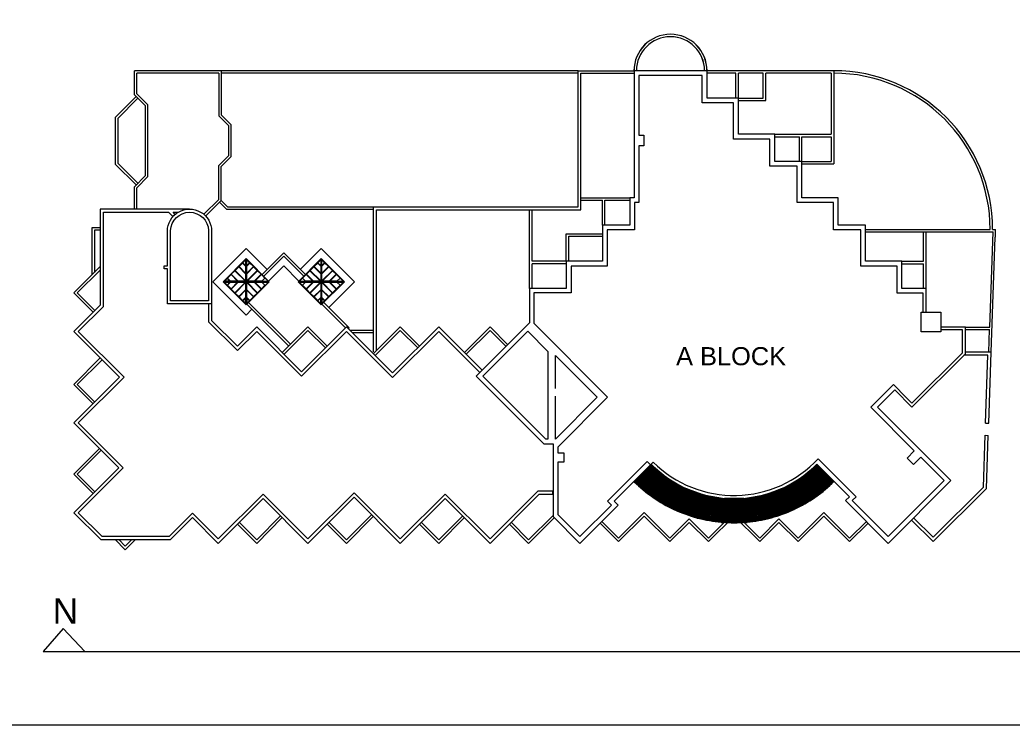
# Model space of a CAD drawing. Header units: centimetres. Extents: x 118932 to 154602, y -32682 to -23521.
# Drawn here: x 131050 to 131849, y -24667 to -24099 of the extents above; entities that cross this region are included whole.
import ezdxf

# ---------------------------------------------------------------- set-up
doc = ezdxf.new("R2010")
doc.units = ezdxf.units.CM
doc.header["$LTSCALE"] = 50
doc.header["$MEASUREMENT"] = 0
for name, color, linetype, lineweight, true_color in [('GEN_00_BL_Pafta', 7, 'Continuous', 0, 0x0e0e10), ('GEN_00_BL_Yazı', 7, 'Continuous', 0, 0x4f5250), ('GEN_06_GR_İnce', 7, 'Continuous', 13, 0xb0b0a9), ('GEN_06_GR_Çok ince', 7, 'Continuous', 0, 0xc5c7c4)]:
    doc.layers.add(name, color=color, linetype=linetype, lineweight=lineweight, true_color=true_color)
doc.styles.add('ARIAL', font='arial.ttf')
doc.styles.add('style3', font='arial.ttf', dxfattribs={"height": 12})

# ---------------------------------------------------------------- blocks, each defined once
blk = doc.blocks.new('A BLOK 3.KAT')
at = {"layer": 'GEN_06_GR_Çok ince'}
for p, q in [((89413.7, 10187.7), (89413.7, 10364.6)), ((90050.1, 10364.6), (89413.7, 10364.6)), ((92672.6, 10364.6), (90050.1, 10364.6)), ((90050.1, 10364.6), (90050.1, 10040.2)), ((92672.6, 10364.6), (93081.4, 10364.6)), ((92672.6, 9364.7), (92672.6, 10364.6)), ((94548.4, 10364.6), (93617.5, 10364.6)), ((94548.4, 10364.6), (94548.4, 9679.6)), ((89431.7, 10195.2), (89431.7, 10346.6)), ((90032.1, 10346.6), (89431.7, 10346.6)), ((90032.1, 10346.6), (90032.1, 10032.7)), ((92672.6, 10346.6), (90050.1, 10346.6)), ((92690.6, 10346.6), (93081.4, 10346.6)), ((92690.6, 9341.7), (92690.6, 10346.6)), ((93830.3, 10346.6), (93617.5, 10346.6)), ((93830.3, 10164.2), (93830.3, 10346.6)), ((94030.7, 10346.6), (93848.3, 10346.6)), ((93848.3, 10164.2), (93848.3, 10346.6)), ((94030.7, 10164.2), (94030.7, 10346.6)), ((94530.4, 10346.6), (94048.7, 10346.6)), ((94048.7, 10146.2), (94048.7, 10346.6)), ((94530.4, 10346.6), (94530.4, 9897.9)), ((89272.9, 10022.2), (89426.1, 10175.4)), ((89290.9, 10014.7), (89438.8, 10162.6)), ((89494.8, 10106.5), (89413.7, 10187.6)), ((89512.8, 10114), (89431.7, 10195.1)), ((93848.3, 10164.2), (94030.7, 10164.2)), ((93848.3, 10146.2), (94048.7, 10146.2)), ((89494.8, 9593.8), (89494.8, 10106.6)), ((89512.8, 9586.3), (89512.8, 10114)), ((89272.9, 10022.2), (89272.9, 9678.2)), ((89290.9, 10014.7), (89290.9, 9685.6)), ((90103.4, 9961.4), (90032.1, 10032.7)), ((90121.4, 9968.9), (90050.1, 10040.2)), ((90103.4, 9961.4), (90103.4, 9738.9)), ((90121.4, 9968.9), (90121.4, 9731.4)), ((94114.7, 9897.9), (94530.4, 9897.9)), ((94114.7, 9879.9), (94297, 9879.9)), ((94297, 9697.6), (94297, 9879.9)), ((94315, 9697.6), (94315, 9879.9)), ((94315, 9879.9), (94530.4, 9879.9)), ((94530.4, 9879.9), (94530.4, 9697.6)), ((90103.4, 9738.9), (90032.1, 9667.6)), ((90121.4, 9731.4), (90050.1, 9660.2)), ((94315, 9697.6), (94530.4, 9697.6)), ((89272.9, 9678.2), (89426.1, 9525)), ((89290.9, 9685.6), (89438.8, 9537.7)), ((90032.1, 9418.4), (90032.1, 9667.6)), ((90050.1, 9410.9), (90050.1, 9660.2)), ((94315, 9679.6), (94548.4, 9679.6)), ((89494.8, 9593.8), (89413.7, 9512.6)), ((89512.8, 9586.3), (89431.7, 9505.2)), ((89413.7, 9348.3), (89413.7, 9512.6)), ((89431.7, 9348.3), (89431.7, 9505.2)), ((89923.2, 9309.5), (90032.1, 9418.4)), ((89936.2, 9297), (90050.1, 9410.9)), ((90096.3, 9364.7), (90050.1, 9410.9)), ((92690.6, 9431.1), (93050.8, 9431.1)), ((92690.6, 9413.1), (92850.4, 9413.1)), ((92850.4, 9230.7), (92850.4, 9413.1)), ((92850.4, 9413.1), (92850.4, 9413.1)), ((92868.4, 9230.7), (92868.4, 9413.1)), ((92868.4, 9413.1), (93050.8, 9413.1)), ((90088.8, 9346.7), (90037.4, 9398.2)), ((90088.8, 9346.7), (91168.5, 9346.7)), ((90096.3, 9364.7), (91168.5, 9364.7)), ((91168.5, 8298.3), (91168.5, 9364.7)), ((91168.5, 9364.7), (92672.6, 9364.7)), ((91191.5, 8309.3), (91191.5, 9341.7)), ((91191.5, 9341.7), (92690.6, 9341.7)), ((92315.1, 8764), (92315.1, 9341.7)), ((92333.1, 8964.4), (92333.1, 9341.7)), ((94781.7, 9197.9), (95697.1, 9197.9)), ((95715.1, 9197.9), (95737.2, 9197.9)), ((95735.3, 9142.6), (95737.2, 9197.9)), ((92584.1, 9166.9), (92850.4, 9166.9)), ((92584.1, 8964.4), (92584.1, 9166.9)), ((92602.1, 8964.4), (92602.1, 9148.9)), ((92602.1, 9148.9), (92850.4, 9148.9)), ((94781.7, 9179.9), (95718, 9179.9)), ((95208.2, 8964.4), (95208.2, 9179.9)), ((95226.2, 8764.2), (95226.2, 9179.9)), ((95693.9, 8480.6), (95718, 9179.9)), ((95704.1, 8296.9), (95733.3, 9142.7)), ((90350.4, 8867.2), (90509.7, 9026.4)), ((90363.2, 8854.5), (90509.7, 9001)), ((90668.9, 8867.2), (90509.7, 9026.4)), ((90656.1, 8854.5), (90509.7, 9001)), ((92584.1, 8964.4), (92333.1, 8964.4)), ((95048.1, 8964.4), (95208.2, 8964.4)), ((90233.8, 8814.2), (90148.9, 8899)), ((90177.2, 8927.3), (90233.8, 8870.8)), ((90205.5, 8955.6), (90233.8, 8927.3)), ((90262.1, 8955.6), (90233.8, 8927.3)), ((90290.3, 8927.3), (90233.8, 8870.8)), ((90233.8, 8814.2), (90318.6, 8899)), ((90398.5, 8819.1), (90509.7, 8930.3)), ((90620.8, 8819.1), (90509.7, 8930.3)), ((90785.5, 8814.2), (90700.7, 8899)), ((90729, 8927.3), (90785.5, 8870.8)), ((90842.1, 8927.3), (90785.5, 8870.8)), ((90785.5, 8814.2), (90870.4, 8899)), ((92333.1, 8764), (92333.1, 8946.4)), ((92584.1, 8946.4), (92333.1, 8946.4)), ((95048.1, 8946.4), (95208.2, 8946.4)), ((95208.2, 8764.2), (95208.2, 8946.4)), ((90092.3, 8842.5), (90120.6, 8814.2)), ((90120.6, 8870.8), (90177.2, 8814.2)), ((90346.9, 8870.8), (90290.3, 8814.2)), ((90672.4, 8870.8), (90729, 8814.2)), ((90898.7, 8870.8), (90842.1, 8814.2)), ((90092.3, 8785.9), (90120.6, 8814.2)), ((90120.6, 8757.6), (90177.2, 8814.2)), ((90233.8, 8814.2), (90148.9, 8729.3)), ((90177.2, 8701), (90233.8, 8757.6)), ((90233.8, 8814.2), (90318.6, 8729.3)), ((90290.3, 8701), (90233.8, 8757.6)), ((90346.9, 8757.6), (90290.3, 8814.2)), ((90672.4, 8757.6), (90729, 8814.2)), ((90785.5, 8814.2), (90700.7, 8729.3)), ((90729, 8701), (90785.5, 8757.6)), ((90785.5, 8814.2), (90870.4, 8729.3)), ((90842.1, 8701), (90785.5, 8757.6)), ((90898.7, 8757.6), (90842.1, 8814.2)), ((90238.7, 8649.4), (90546.7, 8341.5)), ((90251.4, 8662.2), (90559.4, 8354.2)), ((90964.2, 8475.7), (90790.5, 8649.4)), ((90989.7, 8475.7), (90803.2, 8662.2)), ((90983.4, 8469.4), (90989.7, 8475.7)), ((90994, 8459.4), (91168.5, 8459.4)), ((95514.7, 8480.6), (95693.9, 8480.6)), ((95514.7, 8462.6), (95693.3, 8462.6)), ((95687.6, 8297.5), (95693.3, 8462.6)), ((91011.4, 8441.4), (91168.5, 8441.4))]:
    blk.add_line(p, q, dxfattribs=at)
for points in [[(90276.2, 8612), (90233.8, 8569.5), (89989.1, 8814.2), (90233.8, 9058.8), (90387.9, 8904.7)], [(90631.4, 8904.7), (90785.5, 9058.8), (91030.2, 8814.2), (90840.7, 8624.7)], [(90064.1, 8814.2), (90233.8, 8983.9), (90403.5, 8814.2), (90233.8, 8644.5), (90064.1, 8814.2)], [(90615.8, 8814.2), (90785.5, 8983.9), (90955.2, 8814.2), (90785.5, 8644.5), (90615.8, 8814.2)]]:
    blk.add_lwpolyline(points, dxfattribs=at)
for points in [[(90233.8, 8983.9), (90233.8, 8814.2), (90064.1, 8814.2)], [(90231.3, 8977.9), (90231.3, 8816.7), (90070.1, 8816.7)], [(90229.8, 8974.2), (90229.8, 8933.4), (90209.4, 8953.8)], [(90403.5, 8814.2), (90233.8, 8814.2), (90233.8, 8983.9)], [(90397.4, 8816.7), (90236.3, 8816.7), (90236.3, 8977.9)], [(90258.2, 8953.8), (90237.8, 8933.4), (90237.8, 8974.2)], [(90785.5, 8983.9), (90785.5, 8814.2), (90615.8, 8814.2)], [(90783, 8977.9), (90783, 8816.7), (90621.9, 8816.7)], [(90781.5, 8974.2), (90781.5, 8933.4), (90761.1, 8953.8)], [(90955.2, 8814.2), (90785.5, 8814.2), (90785.5, 8983.9)], [(90949.2, 8816.7), (90788, 8816.7), (90788, 8977.9)], [(90809.9, 8953.8), (90789.5, 8933.4), (90789.5, 8974.2)], [(90150.7, 8895.2), (90227.6, 8818.2), (90175.3, 8818.2), (90124.5, 8869)], [(90179, 8923.4), (90229.8, 8872.6), (90229.8, 8820.3), (90152.8, 8897.3)], [(90207.3, 8951.7), (90229.8, 8929.2), (90229.8, 8876.9), (90181.1, 8925.6)], [(90286.4, 8925.6), (90237.8, 8876.9), (90237.8, 8929.2), (90260.3, 8951.7)], [(90314.7, 8897.3), (90237.8, 8820.3), (90237.8, 8872.6), (90288.6, 8923.4)], [(90343, 8869), (90292.2, 8818.2), (90239.9, 8818.2), (90316.9, 8895.2)], [(90702.4, 8895.2), (90779.4, 8818.2), (90727.1, 8818.2), (90676.3, 8869)], [(90730.7, 8923.4), (90781.5, 8872.6), (90781.5, 8820.3), (90704.6, 8897.3)], [(90759, 8951.7), (90781.5, 8929.2), (90781.5, 8876.9), (90732.9, 8925.6)], [(90838.2, 8925.6), (90789.5, 8876.9), (90789.5, 8929.2), (90812.1, 8951.7)], [(90866.5, 8897.3), (90789.5, 8820.3), (90789.5, 8872.6), (90840.3, 8923.4)], [(90894.8, 8869), (90844, 8818.2), (90791.7, 8818.2), (90868.6, 8895.2)], [(90094.1, 8838.6), (90114.5, 8818.2), (90073.7, 8818.2)], [(90122.4, 8866.9), (90171.1, 8818.2), (90118.8, 8818.2), (90096.2, 8840.7)], [(90371.3, 8840.7), (90348.8, 8818.2), (90296.5, 8818.2), (90345.1, 8866.9)], [(90674.2, 8866.9), (90722.8, 8818.2), (90670.5, 8818.2), (90648, 8840.7)], [(90923.1, 8840.7), (90900.5, 8818.2), (90848.2, 8818.2), (90896.9, 8866.9)], [(90064.1, 8814.2), (90233.8, 8814.2), (90233.8, 8644.5)], [(90070.1, 8811.7), (90231.3, 8811.7), (90231.3, 8650.5)], [(90073.7, 8810.2), (90114.5, 8810.2), (90094.1, 8789.8)], [(90096.2, 8787.7), (90118.8, 8810.2), (90171.1, 8810.2), (90122.4, 8761.5)], [(90124.5, 8759.4), (90175.3, 8810.2), (90227.6, 8810.2), (90150.7, 8733.2)], [(90152.8, 8731.1), (90229.8, 8808.1), (90229.8, 8755.7), (90179, 8704.9)], [(90181.1, 8702.8), (90229.8, 8751.5), (90229.8, 8699.2), (90207.3, 8676.7)], [(90233.8, 8644.5), (90233.8, 8814.2), (90403.5, 8814.2)], [(90236.3, 8650.5), (90236.3, 8811.7), (90397.4, 8811.7)], [(90288.6, 8704.9), (90237.8, 8755.7), (90237.8, 8808.1), (90314.7, 8731.1)], [(90260.3, 8676.7), (90237.8, 8699.2), (90237.8, 8751.5), (90286.4, 8702.8)], [(90316.9, 8733.2), (90239.9, 8810.2), (90292.2, 8810.2), (90343, 8759.4)], [(90345.1, 8761.5), (90296.5, 8810.2), (90348.8, 8810.2), (90371.3, 8787.7)], [(90615.8, 8814.2), (90785.5, 8814.2), (90785.5, 8644.5)], [(90621.9, 8811.7), (90783, 8811.7), (90783, 8650.5)], [(90648, 8787.7), (90670.5, 8810.2), (90722.8, 8810.2), (90674.2, 8761.5)], [(90676.3, 8759.4), (90727.1, 8810.2), (90779.4, 8810.2), (90702.4, 8733.2)], [(90704.6, 8731.1), (90781.5, 8808.1), (90781.5, 8755.7), (90730.7, 8704.9)], [(90732.9, 8702.8), (90781.5, 8751.5), (90781.5, 8699.2), (90759, 8676.7)], [(90785.5, 8644.5), (90785.5, 8814.2), (90955.2, 8814.2)], [(90788, 8650.5), (90788, 8811.7), (90949.2, 8811.7)], [(90840.3, 8704.9), (90789.5, 8755.7), (90789.5, 8808.1), (90866.5, 8731.1)], [(90812.1, 8676.7), (90789.5, 8699.2), (90789.5, 8751.5), (90838.2, 8702.8)], [(90868.6, 8733.2), (90791.7, 8810.2), (90844, 8810.2), (90894.8, 8759.4)], [(90896.9, 8761.5), (90848.2, 8810.2), (90900.5, 8810.2), (90923.1, 8787.7)], [(90229.8, 8654.1), (90229.8, 8694.9), (90209.4, 8674.5)], [(90258.2, 8674.5), (90237.8, 8694.9), (90237.8, 8654.1)], [(90781.5, 8654.1), (90781.5, 8694.9), (90761.1, 8674.5)], [(90809.9, 8674.5), (90789.5, 8694.9), (90789.5, 8654.1)]]:
    blk.add_lwpolyline(points, close=True, dxfattribs=at)
for centre, radius, start, end in [((93349.4, 10364.6), 268, 0, 180), ((93349.4, 10364.6), 268, 0, 180), ((93349.4, 10364.6), 250, 0, 180), ((93349.4, 10364.6), 250, 0, 180), ((94548.4, 9197.9), 1166.7, 360, 90), ((94548.4, 9197.9), 1148.7, 360, 90)]:
    blk.add_arc(centre, radius, start, end, dxfattribs=at)
blk = doc.blocks.new('ALTLIK')
at = {"layer": 'GEN_00_BL_Pafta'}
blk.add_lwpolyline([(-211197.4, 38756.8), (-209141.9, 38756.8), (-209141.9, 37388.6), (-211197.4, 37388.6)], close=True, dxfattribs=at)
at = {"layer": 'GEN_06_GR_İnce'}
for p, q in [((-210966.4, 37920.5), (-210972.7, 37920.5)), ((-210972.7, 37920.5), (-210972.7, 37875.2)), ((-210966.4, 37877.7), (-210991.1, 37853.1)), ((-210991.1, 37853.1), (-210972.2, 37834.2)), ((-210769, 37787.2), (-210743.4, 37812.8)), ((-210743.4, 37812.8), (-210724.5, 37794)), ((-210673, 37787.9), (-210644.3, 37816.6)), ((-210671.3, 37785.9), (-210644.3, 37812.8)), ((-210644.3, 37816.6), (-210623.6, 37795.9)), ((-210644.3, 37812.8), (-210625.5, 37794)), ((-210575.4, 37789), (-210547.8, 37816.6)), ((-210573.5, 37787.2), (-210547.8, 37812.8)), ((-210547.8, 37816.6), (-210528.8, 37797.5)), ((-210547.8, 37812.8), (-210530.6, 37795.7)), ((-210009.7, 37789.6), (-210037.3, 37789.6)), ((-210012.3, 37713.2), (-210009.7, 37789.6)), ((-210964.5, 37781.4), (-210991.1, 37754.8)), ((-210013.1, 37786.2), (-210038.9, 37786.2)), ((-210015.7, 37713.3), (-210013.1, 37786.2)), ((-210991.1, 37754.8), (-210972.2, 37735.9)), ((-210015.7, 37713.3), (-210012.3, 37713.2)), ((-210018, 37644.5), (-210016.1, 37700.1)), ((-210016.1, 37700.1), (-210012.8, 37700)), ((-210014.7, 37643.1), (-210012.8, 37700)), ((-210965.4, 37684), (-210991.1, 37658.3)), ((-210364.4, 37646.8), (-210381.8, 37661.3)), ((-210364.4, 37646.9), (-210381.7, 37661.4)), ((-210364.2, 37647.1), (-210381.5, 37661.6)), ((-210363.6, 37648), (-210380.8, 37662.3)), ((-210363.6, 37648.1), (-210380.7, 37662.4)), ((-210363.4, 37648.2), (-210380.5, 37662.6)), ((-210362.8, 37649.1), (-210379.8, 37663.3)), ((-210362.8, 37649.2), (-210379.7, 37663.4)), ((-210362.6, 37649.4), (-210379.6, 37663.5)), ((-210362, 37650.3), (-210378.8, 37664.4)), ((-210362, 37650.2), (-210378.8, 37664.3)), ((-210361.8, 37650.5), (-210378.6, 37664.5)), ((-210361.3, 37651.4), (-210377.9, 37665.3)), ((-210361.2, 37651.4), (-210377.8, 37665.3)), ((-210361.1, 37651.6), (-210377.6, 37665.5)), ((-210360.5, 37652.5), (-210376.9, 37666.2)), ((-210360.4, 37652.6), (-210376.8, 37666.3)), ((-210360.3, 37652.8), (-210376.6, 37666.5)), ((-210359.7, 37653.6), (-210375.9, 37667.2)), ((-210359.6, 37653.7), (-210375.8, 37667.3)), ((-210359.5, 37653.9), (-210375.7, 37667.5)), ((-210358.8, 37654.8), (-210374.9, 37668.3)), ((-210358.9, 37654.8), (-210374.9, 37668.2)), ((-210196.6, 37668.5), (-210212.6, 37655)), ((-210196.5, 37668.4), (-210212.5, 37654.9)), ((-210195.8, 37667.7), (-210211.9, 37654.1)), ((-210195.6, 37667.5), (-210211.8, 37653.9)), ((-210195.5, 37667.4), (-210211.7, 37653.8)), ((-210194.8, 37666.7), (-210211.1, 37653)), ((-210194.6, 37666.5), (-210211, 37652.8)), ((-210194.5, 37666.5), (-210210.9, 37652.7)), ((-210193.8, 37665.7), (-210210.3, 37651.8)), ((-210193.6, 37665.6), (-210210.2, 37651.6)), ((-210193.6, 37665.5), (-210210.1, 37651.5)), ((-210192.8, 37664.8), (-210209.5, 37650.7)), ((-210192.7, 37664.6), (-210209.4, 37650.5)), ((-210192.6, 37664.5), (-210209.3, 37650.4)), ((-210191.8, 37663.8), (-210208.7, 37649.6)), ((-210191.7, 37663.6), (-210208.6, 37649.4)), ((-210191.6, 37663.5), (-210208.5, 37649.3)), ((-210190.9, 37662.8), (-210207.9, 37648.4)), ((-210190.7, 37662.6), (-210207.8, 37648.2)), ((-210190.6, 37662.6), (-210207.7, 37648.2)), ((-210189.9, 37661.8), (-210207.1, 37647.3)), ((-210189.7, 37661.7), (-210207, 37647.1)), ((-210189.6, 37661.6), (-210207, 37647)), ((-210991.1, 37658.3), (-210972.2, 37639.4)), ((-210372.9, 37634.7), (-210392.3, 37650.8)), ((-210372.3, 37635.5), (-210391.5, 37651.6)), ((-210372.3, 37635.6), (-210391.4, 37651.6)), ((-210372.1, 37635.8), (-210391.3, 37651.8)), ((-210371.5, 37636.7), (-210390.5, 37652.6)), ((-210371.5, 37636.6), (-210390.5, 37652.5)), ((-210371.3, 37636.9), (-210390.3, 37652.8)), ((-210370.7, 37637.8), (-210389.6, 37653.5)), ((-210370.7, 37637.9), (-210389.5, 37653.6)), ((-210370.5, 37638.1), (-210389.3, 37653.8)), ((-210370, 37638.9), (-210388.6, 37654.5)), ((-210369.9, 37639), (-210388.5, 37654.6)), ((-210369.8, 37639.2), (-210388.4, 37654.7)), ((-210369.2, 37640), (-210387.6, 37655.5)), ((-210369.1, 37640.1), (-210387.5, 37655.5)), ((-210369, 37640.3), (-210387.4, 37655.7)), ((-210368.3, 37641.3), (-210386.6, 37656.5)), ((-210368.4, 37641.2), (-210386.6, 37656.5)), ((-210368.2, 37641.5), (-210386.4, 37656.7)), ((-210367.6, 37642.3), (-210385.7, 37657.4)), ((-210367.5, 37642.4), (-210385.6, 37657.5)), ((-210367.4, 37642.6), (-210385.4, 37657.7)), ((-210366.8, 37643.4), (-210384.7, 37658.4)), ((-210366.7, 37643.5), (-210384.6, 37658.5)), ((-210366.6, 37643.7), (-210384.4, 37658.7)), ((-210366, 37644.6), (-210383.7, 37659.4)), ((-210365.9, 37644.7), (-210383.6, 37659.5)), ((-210365.8, 37644.9), (-210383.5, 37659.6)), ((-210365.2, 37645.8), (-210382.7, 37660.4)), ((-210365.2, 37645.7), (-210382.7, 37660.4)), ((-210365, 37646), (-210382.5, 37660.6)), ((-210360.3, 37650.7), (-210341.5, 37639.9)), ((-210360.2, 37650.8), (-210341.5, 37640)), ((-210360.1, 37651), (-210341.4, 37640.2)), ((-210359.5, 37651.8), (-210341, 37641.1)), ((-210359.4, 37651.9), (-210340.9, 37641.2)), ((-210359.3, 37652.1), (-210340.8, 37641.5)), ((-210358.7, 37653), (-210340.4, 37642.4)), ((-210358.7, 37653), (-210340.3, 37642.5)), ((-210358.5, 37653.2), (-210340.2, 37642.7)), ((-210357.9, 37654.2), (-210339.7, 37643.7)), ((-210357.9, 37654.1), (-210339.8, 37643.6)), ((-210231.6, 37643.9), (-210213.5, 37654.4)), ((-210231.6, 37643.8), (-210213.5, 37654.3)), ((-210231.1, 37642.8), (-210212.9, 37653.4)), ((-210231, 37642.6), (-210212.7, 37653.2)), ((-210231, 37642.5), (-210212.7, 37653.1)), ((-210230.6, 37641.6), (-210212.1, 37652.3)), ((-210230.5, 37641.4), (-210211.9, 37652.1)), ((-210230.4, 37641.3), (-210211.9, 37652)), ((-210230, 37640.3), (-210211.3, 37651.2)), ((-210229.9, 37640.1), (-210211.1, 37651)), ((-210229.8, 37640), (-210211.1, 37650.9)), ((-210188.9, 37660.8), (-210206.4, 37646.2)), ((-210188.7, 37660.7), (-210206.2, 37646)), ((-210188.7, 37660.6), (-210206.2, 37645.9)), ((-210187.9, 37659.9), (-210205.6, 37645)), ((-210187.8, 37659.7), (-210205.4, 37644.8)), ((-210187.7, 37659.6), (-210205.4, 37644.8)), ((-210187, 37658.9), (-210204.8, 37643.9)), ((-210186.8, 37658.7), (-210204.6, 37643.7)), ((-210186.7, 37658.7), (-210204.6, 37643.6)), ((-210186, 37657.9), (-210204, 37642.8)), ((-210185.8, 37657.8), (-210203.8, 37642.6)), ((-210185.7, 37657.7), (-210203.8, 37642.5)), ((-210185, 37656.9), (-210203.2, 37641.7)), ((-210184.8, 37656.8), (-210203, 37641.5)), ((-210184.8, 37656.7), (-210203, 37641.4)), ((-210184, 37656), (-210202.4, 37640.5)), ((-210183.8, 37655.8), (-210202.2, 37640.3)), ((-210183.8, 37655.7), (-210202.2, 37640.2)), ((-210183, 37655), (-210201.6, 37639.4)), ((-210182.9, 37654.8), (-210201.5, 37639.2)), ((-210182.8, 37654.7), (-210201.4, 37639.1)), ((-210182.1, 37654), (-210200.8, 37638.3)), ((-210181.9, 37653.8), (-210200.7, 37638.1)), ((-210181.8, 37653.8), (-210200.6, 37638)), ((-210181.1, 37653), (-210200, 37637.1)), ((-210180.9, 37652.9), (-210199.9, 37636.9)), ((-210180.8, 37652.8), (-210199.8, 37636.8)), ((-210180.1, 37652.1), (-210199.2, 37636)), ((-210179.9, 37651.9), (-210199.1, 37635.8)), ((-210179.9, 37651.8), (-210199, 37635.7)), ((-210179.1, 37651.1), (-210198.4, 37634.9)), ((-210367.4, 37640.6), (-210346.7, 37628.7)), ((-210367.4, 37640.5), (-210346.8, 37628.6)), ((-210367.2, 37640.8), (-210346.6, 37628.9)), ((-210366.6, 37641.7), (-210346.1, 37630)), ((-210366.6, 37641.6), (-210346.2, 37629.9)), ((-210366.4, 37641.9), (-210346, 37630.2)), ((-210365.8, 37642.9), (-210345.6, 37631.2)), ((-210365.8, 37642.8), (-210345.6, 37631.1)), ((-210365.6, 37643), (-210345.5, 37631.4)), ((-210365, 37644), (-210345, 37632.5)), ((-210365, 37643.9), (-210345, 37632.4)), ((-210364.8, 37644.2), (-210344.9, 37632.7)), ((-210364.3, 37645), (-210344.4, 37633.6)), ((-210364.2, 37645.1), (-210344.4, 37633.7)), ((-210364.1, 37645.3), (-210344.3, 37633.9)), ((-210363.5, 37646.2), (-210343.9, 37634.9)), ((-210363.4, 37646.2), (-210343.8, 37635)), ((-210363.3, 37646.4), (-210343.7, 37635.2)), ((-210362.7, 37647.3), (-210343.3, 37636.1)), ((-210362.6, 37647.4), (-210343.2, 37636.2)), ((-210362.5, 37647.6), (-210343.1, 37636.4)), ((-210361.9, 37648.4), (-210342.7, 37637.4)), ((-210361.8, 37648.5), (-210342.7, 37637.5)), ((-210361.7, 37648.7), (-210342.6, 37637.7)), ((-210361.1, 37649.6), (-210342.1, 37638.6)), ((-210361, 37649.6), (-210342.1, 37638.7)), ((-210360.9, 37649.8), (-210342, 37639)), ((-210319.8, 37633.4), (-210339.9, 37640.7)), ((-210319.7, 37633.5), (-210339.8, 37640.7)), ((-210319.7, 37633.7), (-210339.7, 37641)), ((-210319.4, 37634.8), (-210339.3, 37642)), ((-210319.4, 37634.7), (-210339.3, 37641.9)), ((-210319.3, 37635), (-210339.2, 37642.2)), ((-210319, 37636.1), (-210338.7, 37643.3)), ((-210319, 37636), (-210338.7, 37643.2)), ((-210232.7, 37643.4), (-210252.3, 37636.2)), ((-210232.6, 37643.3), (-210252.3, 37636.1)), ((-210232.2, 37642.4), (-210252, 37635.1)), ((-210232.1, 37642.1), (-210252, 37634.9)), ((-210232.1, 37642), (-210251.9, 37634.8)), ((-210231.6, 37641.1), (-210251.7, 37633.8)), ((-210231.5, 37640.9), (-210251.6, 37633.5)), ((-210231.5, 37640.8), (-210251.6, 37633.4)), ((-210229.4, 37639.1), (-210210.5, 37650)), ((-210229.3, 37638.9), (-210210.3, 37649.8)), ((-210229.2, 37638.8), (-210210.3, 37649.7)), ((-210228.8, 37637.8), (-210209.7, 37648.9)), ((-210228.7, 37637.6), (-210209.6, 37648.7)), ((-210228.7, 37637.5), (-210209.5, 37648.6)), ((-210228.2, 37636.6), (-210208.9, 37647.8)), ((-210228.1, 37636.4), (-210208.8, 37647.6)), ((-210228.1, 37636.3), (-210208.7, 37647.5)), ((-210227.6, 37635.3), (-210208.1, 37646.6)), ((-210227.5, 37635.1), (-210208, 37646.4)), ((-210227.5, 37635), (-210207.9, 37646.4)), ((-210227, 37634.1), (-210207.3, 37645.5)), ((-210226.9, 37633.9), (-210207.2, 37645.3)), ((-210226.9, 37633.8), (-210207.1, 37645.2)), ((-210226.5, 37632.8), (-210206.5, 37644.4)), ((-210226.4, 37632.6), (-210206.4, 37644.2)), ((-210226.3, 37632.5), (-210206.3, 37644.1)), ((-210225.9, 37631.6), (-210205.7, 37643.2)), ((-210225.8, 37631.4), (-210205.6, 37643)), ((-210225.7, 37631.3), (-210205.5, 37643)), ((-210225.3, 37630.3), (-210204.9, 37642.1)), ((-210225.2, 37630.1), (-210204.8, 37641.9)), ((-210225.1, 37630), (-210204.7, 37641.8)), ((-210224.7, 37629.1), (-210204.1, 37641)), ((-210224.6, 37628.9), (-210204, 37640.8)), ((-210224.6, 37628.8), (-210203.9, 37640.7)), ((-210018, 37644.5), (-210072, 37590.5)), ((-210014.7, 37643.1), (-210072, 37585.8)), ((-210372, 37634), (-210350.1, 37621.4)), ((-210371.4, 37634.8), (-210349.7, 37622.4)), ((-210371.3, 37634.9), (-210349.6, 37622.4)), ((-210371.2, 37635.1), (-210349.5, 37622.7)), ((-210370.6, 37636), (-210349.1, 37623.6)), ((-210370.5, 37636.1), (-210349.1, 37623.7)), ((-210370.4, 37636.3), (-210349, 37623.9)), ((-210369.8, 37637.1), (-210348.5, 37624.9)), ((-210369.7, 37637.2), (-210348.5, 37624.9)), ((-210369.6, 37637.4), (-210348.4, 37625.2)), ((-210369, 37638.2), (-210347.9, 37626.1)), ((-210368.9, 37638.3), (-210347.9, 37626.2)), ((-210368.8, 37638.5), (-210347.8, 37626.4)), ((-210368.2, 37639.4), (-210347.4, 37627.4)), ((-210368.1, 37639.5), (-210347.3, 37627.5)), ((-210368, 37639.7), (-210347.2, 37627.7)), ((-210322.9, 37621.4), (-210345.1, 37629.5)), ((-210323, 37621.3), (-210345.1, 37629.4)), ((-210322.9, 37621.7), (-210345, 37629.7)), ((-210322.6, 37622.8), (-210344.5, 37630.7)), ((-210322.6, 37622.7), (-210344.5, 37630.6)), ((-210322.5, 37623), (-210344.4, 37630.9)), ((-210322.2, 37624), (-210344, 37631.9)), ((-210322.2, 37624.1), (-210343.9, 37632)), ((-210322.2, 37624.3), (-210343.8, 37632.2)), ((-210321.9, 37625.3), (-210343.4, 37633.1)), ((-210321.9, 37625.4), (-210343.3, 37633.2)), ((-210321.8, 37625.7), (-210343.2, 37633.4)), ((-210321.5, 37626.8), (-210342.8, 37634.5)), ((-210321.5, 37626.7), (-210342.8, 37634.4)), ((-210321.4, 37627), (-210342.7, 37634.7)), ((-210321.2, 37628.1), (-210342.2, 37635.7)), ((-210321.2, 37628), (-210342.2, 37635.6)), ((-210321.1, 37628.4), (-210342.1, 37636)), ((-210320.8, 37629.5), (-210341.6, 37637)), ((-210320.8, 37629.4), (-210341.6, 37636.9)), ((-210320.7, 37629.7), (-210341.5, 37637.2)), ((-210320.5, 37630.7), (-210341.1, 37638.1)), ((-210320.4, 37630.8), (-210341, 37638.2)), ((-210320.4, 37631), (-210340.9, 37638.5)), ((-210320.1, 37632), (-210340.5, 37639.4)), ((-210320.1, 37632.1), (-210340.4, 37639.5)), ((-210320, 37632.4), (-210340.3, 37639.7)), ((-210319.6, 37629.4), (-210297.9, 37625.6)), ((-210319.3, 37630.7), (-210297.7, 37627)), ((-210319.3, 37630.5), (-210297.8, 37626.7)), ((-210319.3, 37630.4), (-210297.8, 37626.6)), ((-210319, 37631.8), (-210297.6, 37628.1)), ((-210319, 37631.7), (-210297.7, 37628)), ((-210318.9, 37632.1), (-210297.6, 37628.3)), ((-210318.6, 37633.2), (-210297.5, 37629.5)), ((-210318.6, 37633.1), (-210297.5, 37629.4)), ((-210318.5, 37633.4), (-210297.5, 37629.7)), ((-210318.3, 37634.4), (-210297.4, 37630.7)), ((-210318.2, 37634.7), (-210297.4, 37631.1)), ((-210318.2, 37634.5), (-210297.4, 37630.8)), ((-210317.9, 37635.8), (-210297.3, 37632.2)), ((-210317.9, 37635.7), (-210297.3, 37632.1)), ((-210275, 37629.4), (-210296.4, 37629.4)), ((-210275.1, 37630.7), (-210296.3, 37630.6)), ((-210275, 37629.6), (-210296.3, 37629.6)), ((-210275.1, 37631), (-210296.2, 37631)), ((-210275.1, 37630.8), (-210296.2, 37630.7)), ((-210275.2, 37632.1), (-210296.1, 37632.1)), ((-210275.2, 37632), (-210296.1, 37632)), ((-210274, 37632.2), (-210253.5, 37635.9)), ((-210274, 37632.1), (-210253.4, 37635.8)), ((-210273.9, 37631.1), (-210253.2, 37634.8)), ((-210273.9, 37630.9), (-210253.1, 37634.6)), ((-210273.9, 37630.8), (-210253.1, 37634.5)), ((-210273.8, 37629.7), (-210252.8, 37633.5)), ((-210273.8, 37629.5), (-210252.7, 37633.2)), ((-210273.8, 37629.4), (-210252.7, 37633.1)), ((-210273.7, 37628.4), (-210252.4, 37632.1)), ((-210273.7, 37628.1), (-210252.4, 37631.9)), ((-210273.7, 37628), (-210252.4, 37631.8)), ((-210273.6, 37627), (-210252.1, 37630.8)), ((-210273.6, 37626.7), (-210252, 37630.6)), ((-210273.5, 37626.6), (-210252, 37630.5)), ((-210273.5, 37625.6), (-210251.7, 37629.5)), ((-210231, 37639.8), (-210251.3, 37632.4)), ((-210230.9, 37639.6), (-210251.2, 37632.2)), ((-210230.9, 37639.5), (-210251.2, 37632.1)), ((-210230.4, 37638.6), (-210251, 37631.1)), ((-210230.3, 37638.4), (-210250.9, 37630.9)), ((-210230.3, 37638.3), (-210250.9, 37630.8)), ((-210229.9, 37637.3), (-210250.6, 37629.8)), ((-210229.8, 37637.1), (-210250.5, 37629.5)), ((-210229.7, 37637), (-210250.5, 37629.4)), ((-210229.3, 37636.1), (-210250.2, 37628.4)), ((-210229.2, 37635.9), (-210250.2, 37628.2)), ((-210229.1, 37635.8), (-210250.1, 37628.1)), ((-210228.7, 37634.8), (-210249.9, 37627.1)), ((-210228.6, 37634.6), (-210249.8, 37626.9)), ((-210228.5, 37634.5), (-210249.8, 37626.8)), ((-210228.1, 37633.6), (-210249.5, 37625.8)), ((-210228, 37633.4), (-210249.5, 37625.5)), ((-210228, 37633.3), (-210249.4, 37625.4)), ((-210227.5, 37632.3), (-210249.2, 37624.4)), ((-210227.4, 37632.1), (-210249.1, 37624.2)), ((-210227.4, 37632), (-210249.1, 37624.1)), ((-210226.9, 37631.1), (-210248.8, 37623.1)), ((-210226.8, 37630.9), (-210248.7, 37622.9)), ((-210226.8, 37630.8), (-210248.7, 37622.8)), ((-210226.3, 37629.8), (-210248.4, 37621.8)), ((-210226.2, 37629.6), (-210248.4, 37621.5)), ((-210226.2, 37629.5), (-210248.3, 37621.4)), ((-210224.1, 37627.8), (-210203.3, 37639.8)), ((-210224, 37627.6), (-210203.2, 37639.7)), ((-210224, 37627.5), (-210203.1, 37639.6)), ((-210223.5, 37626.6), (-210202.6, 37638.7)), ((-210223.4, 37626.4), (-210202.4, 37638.5)), ((-210223.4, 37626.3), (-210202.4, 37638.4)), ((-210222.9, 37625.3), (-210201.8, 37637.6)), ((-210222.8, 37625.1), (-210201.6, 37637.4)), ((-210222.8, 37625), (-210201.6, 37637.3)), ((-210222.4, 37624.1), (-210201, 37636.5)), ((-210222.3, 37623.9), (-210200.8, 37636.3)), ((-210222.2, 37623.8), (-210200.8, 37636.2)), ((-210221.8, 37622.8), (-210200.2, 37635.3)), ((-210221.7, 37622.6), (-210200, 37635.1)), ((-210221.6, 37622.5), (-210200, 37635)), ((-210221.2, 37621.6), (-210199.4, 37634.2)), ((-210325.4, 37612.3), (-210349.1, 37620.9)), ((-210325.1, 37613.4), (-210348.6, 37622)), ((-210325.1, 37613.3), (-210348.6, 37621.9)), ((-210325, 37613.7), (-210348.5, 37622.2)), ((-210324.7, 37614.8), (-210348, 37623.2)), ((-210324.7, 37614.7), (-210348, 37623.1)), ((-210324.7, 37615), (-210347.9, 37623.4)), ((-210324.4, 37616), (-210347.5, 37624.4)), ((-210324.4, 37616.1), (-210347.4, 37624.5)), ((-210324.3, 37616.3), (-210347.3, 37624.7)), ((-210324, 37617.3), (-210346.9, 37625.6)), ((-210324, 37617.4), (-210346.8, 37625.7)), ((-210323.9, 37617.7), (-210346.7, 37625.9)), ((-210323.6, 37618.8), (-210346.3, 37627)), ((-210323.7, 37618.7), (-210346.3, 37626.9)), ((-210323.6, 37619), (-210346.1, 37627.2)), ((-210323.3, 37620.1), (-210345.7, 37628.2)), ((-210323.3, 37620), (-210345.7, 37628.1)), ((-210323.2, 37620.3), (-210345.6, 37628.4)), ((-210322.5, 37618.7), (-210298.8, 37614.6)), ((-210322.2, 37619.8), (-210298.7, 37615.7)), ((-210322.2, 37619.7), (-210298.7, 37615.6)), ((-210322.1, 37620), (-210298.7, 37615.9)), ((-210321.8, 37621.1), (-210298.6, 37617.1)), ((-210321.8, 37621), (-210298.6, 37617)), ((-210321.7, 37621.4), (-210298.6, 37617.3)), ((-210321.5, 37622.4), (-210298.5, 37618.3)), ((-210321.4, 37622.7), (-210298.5, 37618.7)), ((-210321.4, 37622.5), (-210298.5, 37618.5)), ((-210321.1, 37623.8), (-210298.4, 37619.8)), ((-210321.1, 37623.7), (-210298.4, 37619.7)), ((-210321, 37624), (-210298.3, 37620.1)), ((-210320.8, 37625), (-210298.2, 37621.1)), ((-210320.7, 37625.4), (-210298.2, 37621.4)), ((-210320.7, 37625.1), (-210298.2, 37621.2)), ((-210320.4, 37626.5), (-210298.1, 37622.6)), ((-210320.4, 37626.4), (-210298.1, 37622.5)), ((-210320.3, 37626.7), (-210298.1, 37622.8)), ((-210320.1, 37627.7), (-210298, 37623.9)), ((-210320, 37628), (-210298, 37624.2)), ((-210320, 37627.8), (-210298, 37624)), ((-210319.7, 37629.1), (-210297.9, 37625.3)), ((-210319.7, 37629), (-210297.9, 37625.2)), ((-210274.1, 37620), (-210297.2, 37620)), ((-210274.1, 37619.8), (-210297.2, 37619.7)), ((-210274.1, 37619.7), (-210297.2, 37619.6)), ((-210274.3, 37621.4), (-210297.1, 37621.3)), ((-210274.2, 37621.1), (-210297.1, 37621.1)), ((-210274.2, 37621), (-210297.1, 37621)), ((-210274.4, 37622.5), (-210297, 37622.5)), ((-210274.3, 37622.4), (-210297, 37622.4)), ((-210274.4, 37622.8), (-210296.9, 37622.7)), ((-210274.5, 37624.1), (-210296.8, 37624.1)), ((-210274.5, 37623.9), (-210296.8, 37623.9)), ((-210274.5, 37623.8), (-210296.8, 37623.8)), ((-210274.6, 37625.5), (-210296.7, 37625.5)), ((-210274.6, 37625.3), (-210296.7, 37625.2)), ((-210274.6, 37625.2), (-210296.7, 37625.1)), ((-210274.7, 37626.9), (-210296.6, 37626.9)), ((-210274.7, 37626.6), (-210296.6, 37626.6)), ((-210274.7, 37626.5), (-210296.6, 37626.5)), ((-210274.9, 37628.3), (-210296.5, 37628.2)), ((-210274.8, 37628), (-210296.5, 37628)), ((-210274.8, 37627.9), (-210296.5, 37627.9)), ((-210275, 37629.3), (-210296.4, 37629.3)), ((-210273.4, 37625.4), (-210251.7, 37629.2)), ((-210273.4, 37625.3), (-210251.6, 37629.1)), ((-210273.3, 37624.2), (-210251.4, 37628.1)), ((-210273.3, 37624), (-210251.3, 37627.9)), ((-210273.3, 37623.9), (-210251.3, 37627.8)), ((-210273.2, 37622.9), (-210251, 37626.8)), ((-210273.2, 37622.6), (-210250.9, 37626.6)), ((-210273.2, 37622.5), (-210250.9, 37626.5)), ((-210273.1, 37621.5), (-210250.6, 37625.5)), ((-210273.1, 37621.2), (-210250.6, 37625.2)), ((-210273.1, 37621.1), (-210250.6, 37625.1)), ((-210273, 37620.1), (-210250.3, 37624.1)), ((-210272.9, 37619.9), (-210250.2, 37623.9)), ((-210272.9, 37619.8), (-210250.2, 37623.8)), ((-210272.8, 37618.7), (-210249.9, 37622.8)), ((-210272.8, 37618.5), (-210249.9, 37622.6)), ((-210272.8, 37618.4), (-210249.8, 37622.5)), ((-210272.7, 37617.4), (-210249.6, 37621.5)), ((-210272.7, 37617.1), (-210249.5, 37621.2)), ((-210272.7, 37617), (-210249.5, 37621.1)), ((-210272.6, 37616), (-210249.2, 37620.1)), ((-210272.6, 37615.7), (-210249.1, 37619.9)), ((-210272.6, 37615.6), (-210249.1, 37619.8)), ((-210272.5, 37614.6), (-210248.9, 37618.8)), ((-210225.8, 37628.6), (-210248.1, 37620.4)), ((-210225.7, 37628.4), (-210248, 37620.2)), ((-210225.6, 37628.3), (-210248, 37620.1)), ((-210225.2, 37627.3), (-210247.7, 37619.1)), ((-210225.1, 37627.1), (-210247.7, 37618.9)), ((-210225, 37627), (-210247.6, 37618.8)), ((-210224.6, 37626.1), (-210247.4, 37617.8)), ((-210224.5, 37625.9), (-210247.3, 37617.5)), ((-210224.4, 37625.8), (-210247.3, 37617.4)), ((-210224, 37624.8), (-210247, 37616.4)), ((-210223.9, 37624.6), (-210246.9, 37616.2)), ((-210223.9, 37624.5), (-210246.9, 37616.1)), ((-210223.4, 37623.6), (-210246.6, 37615.1)), ((-210223.3, 37623.4), (-210246.6, 37614.9)), ((-210223.3, 37623.3), (-210246.6, 37614.8)), ((-210222.8, 37622.3), (-210246.3, 37613.8)), ((-210222.7, 37622.1), (-210246.2, 37613.5)), ((-210222.7, 37622), (-210246.2, 37613.4)), ((-210222.3, 37621.1), (-210245.9, 37612.4)), ((-210798.4, 37587.7), (-210772.8, 37613.4)), ((-210701.9, 37587.7), (-210675, 37614.7)), ((-210602.9, 37587.7), (-210577.2, 37613.4)), ((-210506.4, 37587.7), (-210480.4, 37613.5)), ((-210506.4, 37584), (-210479, 37611.4)), ((-210409.9, 37589.5), (-210382.3, 37617)), ((-210409.9, 37585.8), (-210382.3, 37613.3)), ((-210382.3, 37617), (-210354.8, 37589.5)), ((-210382.3, 37613.3), (-210354.8, 37585.8)), ((-210354.8, 37589.5), (-210334.1, 37610.2)), ((-210334.1, 37610.2), (-210313.3, 37589.5)), ((-210324.2, 37612), (-210299.4, 37607.7)), ((-210324, 37613), (-210299.3, 37608.7)), ((-210323.9, 37613.4), (-210299.3, 37609.1)), ((-210323.9, 37613.1), (-210299.3, 37608.8)), ((-210323.6, 37614.5), (-210299.2, 37610.2)), ((-210323.6, 37614.4), (-210299.2, 37610.1)), ((-210323.5, 37614.7), (-210299.2, 37610.4)), ((-210323.3, 37615.7), (-210299.1, 37611.5)), ((-210323.2, 37616), (-210299.1, 37611.8)), ((-210323.2, 37615.8), (-210299.1, 37611.6)), ((-210322.9, 37617.1), (-210299, 37612.9)), ((-210322.9, 37617), (-210299, 37612.8)), ((-210322.8, 37617.4), (-210298.9, 37613.2)), ((-210322.5, 37618.5), (-210298.8, 37614.3)), ((-210322.5, 37618.4), (-210298.8, 37614.2)), ((-210313.3, 37589.5), (-210285.8, 37617)), ((-210313.3, 37585.8), (-210285.8, 37613.3)), ((-210273.1, 37608.6), (-210298.2, 37608.6)), ((-210273.2, 37609), (-210298.1, 37609)), ((-210273.1, 37608.7), (-210298.1, 37608.7)), ((-210273.3, 37610.4), (-210298, 37610.3)), ((-210273.3, 37610.1), (-210298, 37610.1)), ((-210273.3, 37610), (-210298, 37610)), ((-210273.4, 37611.7), (-210297.9, 37611.7)), ((-210273.4, 37611.5), (-210297.9, 37611.5)), ((-210273.4, 37611.4), (-210297.9, 37611.4)), ((-210273.5, 37613.1), (-210297.8, 37613.1)), ((-210273.5, 37612.9), (-210297.8, 37612.8)), ((-210273.5, 37612.8), (-210297.8, 37612.7)), ((-210273.6, 37614.3), (-210297.7, 37614.2)), ((-210273.6, 37614.2), (-210297.7, 37614.1)), ((-210273.7, 37615.5), (-210297.6, 37615.5)), ((-210273.6, 37614.5), (-210297.6, 37614.5)), ((-210273.8, 37615.9), (-210297.5, 37615.8)), ((-210273.7, 37615.6), (-210297.5, 37615.6)), ((-210273.9, 37617.2), (-210297.4, 37617.2)), ((-210273.9, 37617), (-210297.4, 37617)), ((-210273.9, 37616.9), (-210297.4, 37616.9)), ((-210274, 37618.6), (-210297.3, 37618.6)), ((-210274, 37618.4), (-210297.3, 37618.4)), ((-210274, 37618.3), (-210297.3, 37618.2)), ((-210285.8, 37617), (-210258.2, 37589.5)), ((-210285.8, 37613.3), (-210258.2, 37585.8)), ((-210272.5, 37614.4), (-210248.8, 37618.6)), ((-210272.5, 37614.3), (-210248.8, 37618.5)), ((-210272.4, 37613.2), (-210248.5, 37617.5)), ((-210272.3, 37613), (-210248.4, 37617.2)), ((-210272.3, 37612.9), (-210248.4, 37617.1)), ((-210272.2, 37611.8), (-210248.1, 37616.1)), ((-210272.2, 37611.6), (-210248.1, 37615.9)), ((-210272.2, 37611.5), (-210248, 37615.8)), ((-210272.1, 37610.5), (-210247.8, 37614.8)), ((-210272.1, 37610.2), (-210247.7, 37614.6)), ((-210272.1, 37610.1), (-210247.7, 37614.5)), ((-210272, 37609.1), (-210247.4, 37613.5)), ((-210272, 37608.9), (-210247.4, 37613.2)), ((-210272, 37608.7), (-210247.3, 37613.1)), ((-210271.9, 37607.7), (-210247.1, 37612.1)), ((-210258.2, 37589.5), (-210237.5, 37610.2)), ((-210237.5, 37610.2), (-210216.8, 37589.5)), ((-210216.8, 37589.5), (-210189.3, 37617)), ((-210216.8, 37585.8), (-210189.3, 37613.3)), ((-210161.7, 37589.5), (-210189.3, 37617)), ((-210161.7, 37585.8), (-210189.3, 37613.3)), ((-210072, 37585.8), (-210095.3, 37609)), ((-210072, 37590.5), (-210092.9, 37611.4)), ((-210817.3, 37606.6), (-210798.4, 37587.7)), ((-210720.8, 37606.6), (-210701.9, 37587.7)), ((-210621.8, 37606.6), (-210602.9, 37587.7)), ((-210527.1, 37604.7), (-210506.4, 37584)), ((-210525.2, 37606.6), (-210506.4, 37587.7)), ((-210429.7, 37605.6), (-210409.9, 37585.8)), ((-210427.8, 37607.5), (-210409.9, 37589.5)), ((-210354.8, 37585.8), (-210334.1, 37606.5)), ((-210334.1, 37606.5), (-210313.3, 37585.8)), ((-210273, 37607.6), (-210298.2, 37607.6)), ((-210258.2, 37585.8), (-210237.5, 37606.5)), ((-210237.5, 37606.5), (-210237.5, 37606.5)), ((-210237.5, 37606.5), (-210216.8, 37585.8)), ((-210143.7, 37607.5), (-210161.7, 37589.5)), ((-210141.9, 37605.6), (-210161.7, 37585.8)), ((-210946.6, 37588), (-210939.5, 37580.8)), ((-210939.5, 37580.8), (-210932.4, 37588))]:
    blk.add_line(p, q, dxfattribs=at)
at = {"layer": 'GEN_06_GR_İnce', "color": 251, "lineweight": 20, "true_color": 0x636466}
for p, q in [((-211006.1, 37492.5), (-211027.9, 37467.8)), ((-210983.1, 37467.8), (-211006.1, 37492.5))]:
    blk.add_line(p, q, dxfattribs=at)
at = {"layer": 'GEN_06_GR_İnce'}
for points in [[(-210079.5, 37832.4), (-210079.5, 37857.8), (-210105.6, 37857.8), (-210105.6, 37887.1), (-210144.6, 37887.1), (-210144.6, 37926.1), (-210173.9, 37926.1), (-210173.9, 37955.4), (-210212.8, 37955.4), (-210212.8, 37994.3), (-210242.1, 37994.3), (-210242.1, 38023.6), (-210281.1, 38023.6), (-210281.1, 38062.6), (-210314.8, 38062.6), (-210314.8, 38091.9), (-210393.2, 38091.9), (-210393.2, 37955.4), (-210397.7, 37955.4), (-210397.7, 37926.1), (-210427, 37926.1), (-210427, 37887.1), (-210466, 37887.1), (-210466, 37857.8), (-210505.3, 37857.8), (-210505.3, 37821), (-210562.8, 37763.5), (-210490, 37690.8), (-210480.2, 37690.8), (-210480.2, 37612.9), (-210451.3, 37584), (-210410.2, 37625.2), (-210414.4, 37629.4), (-210374.9, 37669, 0.414214), (-210196.7, 37669), (-210161.8, 37634.1), (-210166.1, 37629.9), (-210120.3, 37584), (-210052.9, 37651.4), (-210131.8, 37730.3), (-210113.2, 37748.9), (-210094.7, 37730.4), (-210037.3, 37787.7), (-210037.3, 37816.4), (-210063.7, 37816.4)], [(-210101.1, 37740.9), (-210094.7, 37734.5), (-210040.3, 37788.9), (-210040.3, 37813.4), (-210063.7, 37813.4), (-210063.7, 37811.2), (-210084.7, 37811.2), (-210084.7, 37832.4), (-210082.5, 37832.4), (-210082.5, 37852.7), (-210110.7, 37852.7), (-210110.7, 37882), (-210149.7, 37882), (-210149.7, 37921), (-210179, 37921), (-210179, 37950.3), (-210217.9, 37950.3), (-210217.9, 37989.2), (-210247.2, 37989.2), (-210247.2, 38018.5), (-210286.2, 38018.5), (-210286.2, 38057.5), (-210319.9, 38057.5), (-210319.9, 38086.8), (-210388.1, 38086.8), (-210388.1, 38022.8), (-210382.8, 38022.8), (-210382.8, 38011.2), (-210388.1, 38011.2), (-210388.1, 37950.2), (-210392.6, 37950.2), (-210392.6, 37920.9), (-210421.9, 37920.9), (-210421.9, 37882), (-210460.8, 37882), (-210460.8, 37853.4), (-210500.9, 37853.4), (-210500.9, 37820.5), (-210421.5, 37741), (-210475, 37687.5), (-210475, 37681.2), (-210468.7, 37681.2), (-210468.7, 37671.4), (-210475, 37671.4), (-210475, 37615), (-210451.3, 37591.3), (-210417.4, 37625.2), (-210421.7, 37629.4), (-210379.2, 37672), (-210375.5, 37668.4), (-210372.5, 37671.3, 0.425893), (-210195.5, 37675), (-210154.6, 37634.1), (-210158.9, 37629.9), (-210120.3, 37591.3), (-210060.2, 37651.4), (-210085.3, 37676.5), (-210092.9, 37668.7), (-210099.9, 37675.7), (-210092.3, 37683.5), (-210139, 37730.3), (-210114.7, 37754.6), (-210101.1, 37740.9)], [(-210374.5, 37668.6), (-210393.1, 37650, -0.001069), (-210393.6, 37650.4)], [(-210196.9, 37668.8), (-210178.3, 37650.2, 0.00092), (-210177.9, 37650.6)], [(-210357.6, 37654.6), (-210372.7, 37633, -0.00192), (-210373.6, 37633.7), (-210358.6, 37655.2)], [(-210212.8, 37655.4), (-210197.7, 37633.9, -0.00192), (-210198.7, 37633.2), (-210213.8, 37654.7)], [(-210338.5, 37643.7), (-210349.6, 37619.8, -0.00192), (-210350.6, 37620.3), (-210339.5, 37644.2)], [(-210231.8, 37644.3), (-210220.7, 37620.5, -0.00192), (-210221.7, 37620), (-210232.9, 37643.8)], [(-210318.9, 37636.6), (-210325.7, 37611.1, 0.00192), (-210324.5, 37610.8), (-210317.8, 37636.3)], [(-210297.2, 37632.7), (-210299.5, 37606.5, 0.00192), (-210298.3, 37606.4), (-210296.1, 37632.6)], [(-210275.3, 37632.6), (-210272.9, 37606.4, 0.00192), (-210271.8, 37606.5), (-210274.1, 37632.7)], [(-210252.5, 37636.7), (-210245.6, 37611.2, -0.00192), (-210246.7, 37610.9), (-210253.6, 37636.4)]]:
    blk.add_lwpolyline(points, format="xyb", dxfattribs=at)
for points in [[(-210870.5, 37943.2), (-210966.4, 37943.2), (-210966.4, 37840), (-210994.8, 37811.6), (-210945.6, 37762.5), (-210994.8, 37713.4), (-210946.5, 37665.1), (-210994.8, 37616.8), (-210965.9, 37588), (-210891, 37588), (-210867.4, 37611.6), (-210839.9, 37584), (-210791.6, 37632.3), (-210743.4, 37584), (-210693.9, 37633.5), (-210644.3, 37584), (-210596.1, 37632.3), (-210547.8, 37584), (-210495.1, 37636.7), (-210480.4, 37636.7), (-210480.4, 37640.1), (-210496.5, 37640.1), (-210547.8, 37588.8), (-210596.1, 37637), (-210644.3, 37588.8), (-210693.9, 37638.3), (-210743.4, 37588.8), (-210791.6, 37637), (-210839.9, 37588.8), (-210867.4, 37616.3), (-210892.4, 37591.3), (-210964.5, 37591.3), (-210990, 37616.8), (-210941.8, 37665.1), (-210990, 37713.4), (-210940.9, 37762.5), (-210990, 37811.6), (-210963.1, 37838.6), (-210963.1, 37939.9), (-210893, 37939.9), (-210888.4, 37935.2)], [(-210886, 37937.6), (-210888.3, 37939.9), (-210882.7, 37939.9)], [(-210966.4, 37923.2), (-210975.3, 37923.2), (-210975.3, 37872.5)], [(-210966.4, 37881.4), (-210994.8, 37853.1), (-210974.1, 37832.4)], [(-210850.1, 37841.4), (-210850.1, 37822.1), (-210819.2, 37791.1), (-210798.4, 37811.8), (-210750.2, 37763.6), (-210701.9, 37811.8), (-210652.4, 37762.3), (-210602.9, 37811.8), (-210558.7, 37767.6)], [(-210846.8, 37841.4), (-210846.8, 37823.5), (-210819.2, 37795.9), (-210798.4, 37816.6), (-210750.2, 37768.3), (-210701.9, 37816.6), (-210652.4, 37767.1), (-210602.9, 37816.6), (-210556.3, 37770)], [(-210770.9, 37789), (-210743.4, 37816.6), (-210722.6, 37795.9)], [(-210966.4, 37783.2), (-210994.8, 37754.8), (-210974.1, 37734.1)], [(-210477.7, 37750.5), (-210477.7, 37786), (-210432.8, 37741), (-210477.7, 37696.1), (-210477.7, 37742.2)], [(-210967.2, 37685.8), (-210994.8, 37658.3), (-210974.1, 37637.6)], [(-210819.2, 37604.7), (-210798.4, 37584), (-210770.9, 37611.6)], [(-210722.6, 37604.7), (-210701.9, 37584), (-210673.3, 37612.7)], [(-210623.6, 37604.7), (-210602.9, 37584), (-210575.4, 37611.6)], [(-210479, 37611.4), (-210506.4, 37584), (-210527.1, 37604.7)], [(-210950.3, 37588), (-210939.5, 37577.1), (-210928.6, 37588)]]:
    blk.add_lwpolyline(points, dxfattribs=at)
for points in [[(-210846.8, 37841.4), (-210894.3, 37841.4), (-210894.3, 37879), (-210897.9, 37879), (-210897.9, 37882.4), (-210894.3, 37882.4), (-210894.3, 37919.5, -1.000225), (-210846.8, 37919.5)], [(-210890.9, 37920.1, -0.968163), (-210850.1, 37920.1), (-210850.1, 37844.7), (-210890.9, 37844.7)]]:
    blk.add_lwpolyline(points, format="xyb", close=True, dxfattribs=at)
for points in [[(-210084.7, 37832.4), (-210063.7, 37832.4), (-210063.7, 37811.2), (-210084.7, 37811.2)], [(-210555.5, 37763.5), (-210507.2, 37811.9), (-210485.6, 37790.3), (-210485.6, 37695.9), (-210487.9, 37695.9)]]:
    blk.add_lwpolyline(points, close=True, dxfattribs=at)
at = {"layer": 'GEN_06_GR_İnce', "color": 251, "lineweight": 20, "true_color": 0x636466}
blk.add_lwpolyline([(-211027.9, 37467.8), (-211027.9, 37467.8), (-209391.2, 37467.8)], dxfattribs=at)
at = {"layer": 'GEN_06_GR_İnce'}
for centre, radius, start, end in [((-210354, 38091.9), 39.2, 0, 180), ((-210354, 38091.9), 36.6, 0, 180), ((-210285.9, 37758.2), 151.2, 225.3148, 234.8559), ((-210285.9, 37758.2), 151.2, 225.3147, 234.856), ((-210285.9, 37758.2), 151.3, 225.3147, 234.8561), ((-210285.9, 37758.2), 151.3, 225.3146, 234.8561), ((-210285.9, 37758.2), 151.2, 225.3148, 234.8559), ((-210285.7, 37758.3), 151.2, 305.297, 314.8381), ((-210285.7, 37758.3), 151.2, 305.297, 314.8381), ((-210285.7, 37758.3), 151.2, 305.2969, 314.8382), ((-210285.7, 37758.3), 151.3, 305.2969, 314.8383), ((-210285.7, 37758.3), 151.3, 305.2968, 314.8383), ((-210285.7, 37758.3), 151.4, 305.2967, 314.8384), ((-210285.7, 37758.3), 151.5, 305.2966, 314.8386), ((-210285.7, 37758.3), 151.8, 305.2962, 314.839), ((-210285.9, 37758.2), 152.1, 225.3135, 234.8572), ((-210285.9, 37758.2), 152.1, 225.3136, 234.8572), ((-210285.9, 37758.2), 152, 225.3136, 234.8571), ((-210285.9, 37758.2), 152, 225.3137, 234.8571), ((-210285.9, 37758.2), 151.9, 225.3137, 234.857), ((-210285.9, 37758.2), 151.9, 225.3139, 234.8569), ((-210285.9, 37758.2), 151.8, 225.314, 234.8568), ((-210285.9, 37758.2), 151.5, 225.3144, 234.8564), ((-210285.9, 37758.2), 151.4, 225.3145, 234.8562), ((-210285.7, 37758.3), 151.9, 305.296, 314.8391), ((-210285.7, 37758.3), 152, 305.2958, 314.8393), ((-210285.7, 37758.3), 152, 305.2959, 314.8393), ((-210285.7, 37758.3), 151.9, 305.2959, 314.8392), ((-210285.7, 37758.3), 152.1, 305.2957, 314.8394), ((-210285.7, 37758.3), 152.1, 305.2958, 314.8394), ((-210285.9, 37758.2), 152, 235.2981, 244.8416), ((-210285.9, 37758.2), 152.1, 235.298, 244.8417), ((-210285.9, 37758.2), 152.1, 235.298, 244.8417), ((-210285.9, 37758.2), 151.9, 235.2983, 244.8414), ((-210285.9, 37758.2), 152, 235.2981, 244.8415), ((-210285.9, 37758.2), 151.9, 235.2982, 244.8415), ((-210285.9, 37758.2), 151.8, 235.2984, 244.8412), ((-210285.9, 37758.2), 151.5, 235.2988, 244.8408), ((-210285.9, 37758.2), 151.3, 235.2991, 244.8406), ((-210285.9, 37758.2), 151.4, 235.299, 244.8407), ((-210285.9, 37758.2), 151.2, 235.2993, 244.8404), ((-210285.9, 37758.2), 151.2, 235.2993, 244.8404), ((-210285.9, 37758.2), 151.2, 235.2992, 244.8405), ((-210285.9, 37758.2), 151.3, 235.2992, 244.8405), ((-210285.8, 37758.2), 151.2, 295.2859, 304.827), ((-210285.8, 37758.2), 151.2, 295.2859, 304.8271), ((-210285.8, 37758.2), 151.2, 295.2859, 304.8271), ((-210285.8, 37758.2), 151.3, 295.2858, 304.8272), ((-210285.8, 37758.2), 151.3, 295.2857, 304.8273), ((-210285.8, 37758.2), 151.4, 295.2856, 304.8274), ((-210285.8, 37758.2), 151.5, 295.2855, 304.8275), ((-210285.8, 37758.2), 151.9, 295.285, 304.828), ((-210285.8, 37758.2), 151.8, 295.2851, 304.8279), ((-210285.8, 37758.2), 151.9, 295.2849, 304.8281), ((-210285.8, 37758.2), 152, 295.2848, 304.8282), ((-210285.8, 37758.2), 152.1, 295.2847, 304.8283), ((-210285.8, 37758.2), 152.1, 295.2847, 304.8283), ((-210285.8, 37758.2), 152, 295.2847, 304.8283), ((-210285.9, 37758.2), 152.1, 245.3091, 254.8527), ((-210285.9, 37758.2), 152, 245.3091, 254.8527), ((-210285.9, 37758.2), 152, 245.3092, 254.8526), ((-210285.9, 37758.2), 152.1, 245.3091, 254.8528), ((-210285.9, 37758.2), 151.8, 245.3095, 254.8523), ((-210285.9, 37758.2), 151.9, 245.3093, 254.8525), ((-210285.9, 37758.2), 151.9, 245.3094, 254.8524), ((-210285.9, 37758.2), 151.5, 245.3099, 254.8519), ((-210285.9, 37758.2), 151.3, 245.3102, 254.8516), ((-210285.9, 37758.2), 151.3, 245.3101, 254.8517), ((-210285.9, 37758.2), 151.4, 245.31, 254.8518), ((-210285.9, 37758.2), 151.2, 245.3104, 254.8515), ((-210285.9, 37758.2), 151.2, 245.3103, 254.8515), ((-210285.9, 37758.2), 151.2, 245.3103, 254.8515), ((-210285.8, 37758.2), 151.2, 285.3015, 294.8426), ((-210285.8, 37758.2), 151.2, 285.3014, 294.8426), ((-210285.8, 37758.2), 151.2, 285.3014, 294.8426), ((-210285.8, 37758.2), 151.3, 285.3013, 294.8427), ((-210285.8, 37758.2), 151.3, 285.3012, 294.8428), ((-210285.8, 37758.2), 151.4, 285.3011, 294.8429), ((-210285.8, 37758.2), 151.5, 285.301, 294.843), ((-210285.8, 37758.2), 151.8, 285.3006, 294.8434), ((-210285.8, 37758.2), 151.9, 285.3004, 294.8436), ((-210285.8, 37758.2), 151.9, 285.3005, 294.8435), ((-210285.8, 37758.2), 152, 285.3002, 294.8438), ((-210285.8, 37758.2), 152, 285.3003, 294.8437), ((-210285.8, 37758.2), 152.1, 285.3002, 294.8439), ((-210285.8, 37758.2), 152.1, 285.3002, 294.8438), ((-210285.9, 37758.2), 152, 255.2936, 264.8372), ((-210285.9, 37758.2), 152, 255.2937, 264.8371), ((-210285.9, 37758.2), 152.1, 255.2936, 264.8372), ((-210285.9, 37758.2), 152.1, 255.2936, 264.8372), ((-210285.9, 37758.2), 151.8, 255.294, 264.8368), ((-210285.9, 37758.2), 151.9, 255.2938, 264.837), ((-210285.9, 37758.2), 151.9, 255.2939, 264.8369), ((-210285.9, 37758.2), 151.2, 255.2948, 264.836), ((-210285.9, 37758.2), 151.2, 255.2948, 264.836), ((-210285.9, 37758.2), 151.3, 255.2947, 264.8361), ((-210285.9, 37758.2), 151.3, 255.2946, 264.8362), ((-210285.9, 37758.2), 151.4, 255.2945, 264.8363), ((-210285.9, 37758.2), 151.5, 255.2944, 264.8364), ((-210285.9, 37758.2), 151.2, 255.2948, 264.8359), ((-210285.8, 37758.2), 151.2, 275.2904, 284.8315), ((-210285.8, 37758.2), 151.2, 275.2904, 284.8315), ((-210285.8, 37758.2), 151.2, 275.2903, 284.8316), ((-210285.8, 37758.2), 151.3, 275.2903, 284.8316), ((-210285.8, 37758.2), 151.3, 275.2902, 284.8317), ((-210285.8, 37758.2), 151.4, 275.2901, 284.8318), ((-210285.8, 37758.2), 151.5, 275.2899, 284.8319), ((-210285.8, 37758.2), 151.8, 275.2895, 284.8323), ((-210285.8, 37758.2), 151.9, 275.2894, 284.8325), ((-210285.8, 37758.2), 152, 275.2892, 284.8327), ((-210285.8, 37758.2), 152, 275.2892, 284.8326), ((-210285.8, 37758.2), 151.9, 275.2893, 284.8326), ((-210285.8, 37758.2), 152.1, 275.2891, 284.8328), ((-210285.8, 37758.2), 152.1, 275.2891, 284.8328), ((-210285.8, 37758.2), 152.1, 265.3046, 274.8483), ((-210285.8, 37758.2), 152.1, 265.3047, 274.8483), ((-210285.8, 37758.2), 152, 265.3047, 274.8482), ((-210285.8, 37758.2), 151.2, 265.3059, 274.847), ((-210285.8, 37758.2), 151.2, 265.3059, 274.847), ((-210285.8, 37758.2), 151.2, 265.3058, 274.8471), ((-210285.8, 37758.2), 151.3, 265.3058, 274.8472), ((-210285.8, 37758.2), 151.3, 265.3057, 274.8472), ((-210285.8, 37758.2), 151.4, 265.3056, 274.8473), ((-210285.8, 37758.2), 151.5, 265.3055, 274.8475), ((-210285.8, 37758.2), 151.8, 265.3051, 274.8479), ((-210285.8, 37758.2), 151.9, 265.305, 274.848), ((-210285.8, 37758.2), 152, 265.3048, 274.8482), ((-210285.8, 37758.2), 151.9, 265.3048, 274.8481)]:
    blk.add_arc(centre, radius, start, end, dxfattribs=at)
at = {"color": 251, "lineweight": 30, "true_color": 0x636466, "xscale": 0.1462499494598653, "yscale": 0.1462499494598653, "zscale": 0.1462499494598653}
blk.add_blockref('A BLOK 3.KAT', (-224006.4, 36576.1), dxfattribs=at)
at = {"layer": 'GEN_00_BL_Yazı', "insert": (-210348, 37794.9), "char_height": 19.5, "attachment_point": 1, "style": 'ARIAL'}
blk.add_mtext_dynamic_manual_height_columns('A BLOCK', width=224.107, gutter_width=103.4, heights=[0], dxfattribs=at)
at = {"layer": 'GEN_06_GR_İnce', "style": 'style3'}
blk.add_text('N', height=27.4, dxfattribs=at).set_placement((-211017.6, 37497.6))

msp = doc.modelspace()

# ---------------------------------------------------------------- block references
at = {"transparency": 33554687, "xscale": 0.75, "yscale": 0.75, "zscale": 0.75}
msp.add_blockref('ALTLIK', (289339.78, -52708.67), dxfattribs=at)

doc.saveas('drawing.dxf')
